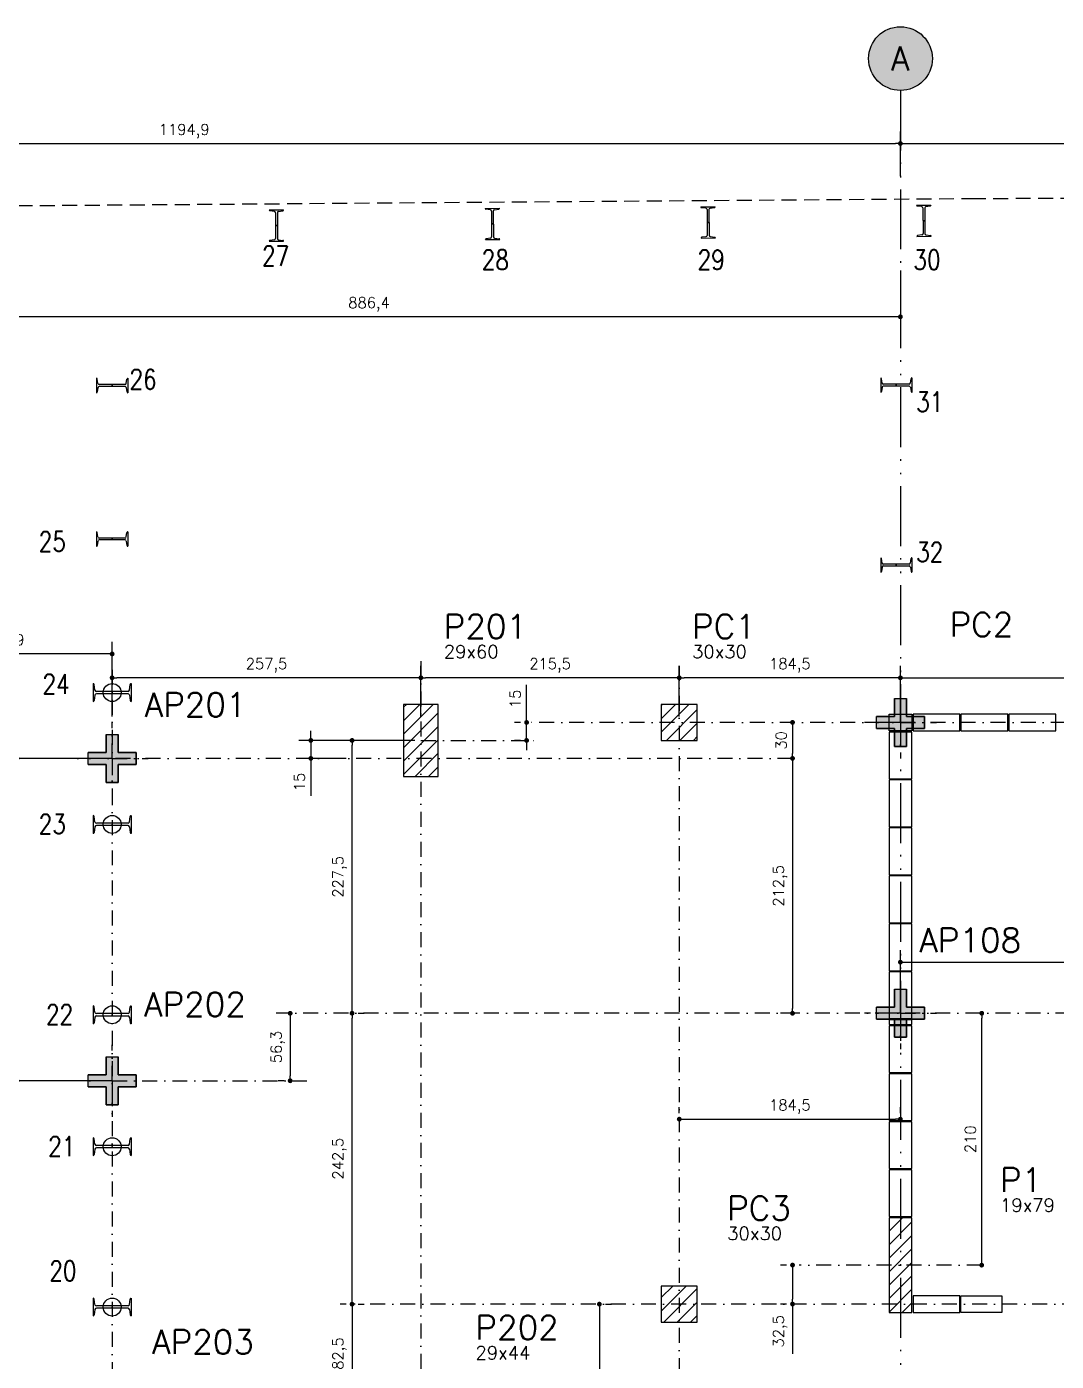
# Model space of a CAD drawing. Extents: x -17307 to 4579, y -20183 to -1225.
# Drawn here: x 135 to 994, y -19003 to -17891 of the extents above; entities that cross this region are included whole.
import ezdxf
from ezdxf.enums import TextEntityAlignment as Align

# ---------------------------------------------------------------- set-up
doc = ezdxf.new("R2010")
doc.units = 0
doc.header["$LTSCALE"] = 25
for name, pattern in [('DASHDOT', [1, 0.5, -0.25, 0, -0.25]), ('DASHED2', [0.375, 0.25, -0.125]), ('ESTILO_TQS_0004', [3.3, 2, -0.4, 0.05, -0.4, 0.05, -0.4])]:
    doc.linetypes.add(name, pattern=pattern)
for name, color, linetype in [('72', 7, 'Continuous'), ('ap', 2, 'Continuous'), ('COTA', 1, 'Continuous'), ('EIXO_AUXILIAR', 7, 'DASHDOT'), ('EIXOS', 1, 'ESTILO_TQS_0004'), ('H3', 253, 'Continuous'), ('H4', 254, 'Continuous'), ('IND-EIXOS', 2, 'Continuous'), ('P-D', 2, 'Continuous'), ('P-N', 5, 'Continuous'), ('PENA_6', 6, 'Continuous'), ('PIL-N', 4, 'Continuous'), ('PROJ', 252, 'Continuous'), ('SOLO-FUNDAÇOES', 7, 'Continuous'), ('SOLOD-TEXTO-007', 7, 'Continuous'), ('TERRENO', 1, 'DASHED2'), ('TEXT-EIXOS', 3, 'Continuous'), ('VIGA', 3, 'Continuous')]:
    doc.layers.add(name, color=color, linetype=linetype)
doc.styles.add('COTA', font='romans.shx')
doc.styles.add('ROMANS', font='ROMANS')
doc.styles.get("Standard").update_dxf_attribs({"font": 'romans.shx'})
doc.dimstyles.new('forma', dxfattribs={"dimscale": 5, "dimtxt": 1.8, "dimasz": 0.8, "dimexe": 2, "dimexo": 1, "dimgap": 1, "dimtad": 1, "dimdec": 1, "dimzin": 9, "dimtxsty": 'COTA', "dimblk1": 'DOT', "dimblk2": 'DOT', "dimsah": 1, "dimcen": 0, "dimdle": 1, "dimclrd": 256, "dimclre": 256, "dimclrt": 2, "dimadec": 0, "dimazin": 0, "dimtfac": 1, "dimtdec": 0, "dimtmove": 0, "dimatfit": 3, "dimfxl": 1, "dimtolj": 1, "dimtzin": 0, "dimarcsym": 0})
pattern_1 = [(45, (-403.9965, 2465.413), (-5.61266, 5.61266), [])]

# ---------------------------------------------------------------- blocks, each defined once
blk = doc.blocks.new('A$C0e0013c1')
at = {"layer": 'H3'}
blk.add_hatch(color=256, dxfattribs=at).paths.add_polyline_path([(0.2, 0.8), (-0.2, 0.8), (-0.2, 0.2), (-0.8, 0.2), (-0.8, -0.2), (-0.2, -0.2), (-0.2, -0.8), (0.2, -0.8), (0.2, -0.2), (0.8, -0.2), (0.8, 0.2), (0.2, 0.2)])
blk.add_point((0, 0))
at = {"layer": 'ap'}
for p, q in [((-0.2, 0.8), (-0.2, 0.2)), ((-0.2, 0.2), (-0.2, 0.8)), ((-0.2, 0.8), (0.2, 0.8)), ((0.2, 0.2), (0.2, 0.8)), ((0.2, 0.8), (0.2, 0.2)), ((-0.2, 0.2), (-0.8, 0.2)), ((-0.8, 0.2), (-0.2, 0.2)), ((-0.8, -0.2), (-0.8, 0.2)), ((0.8, 0.2), (0.2, 0.2)), ((0.2, 0.2), (0.8, 0.2)), ((0.8, -0.2), (0.8, 0.2)), ((0.8, 0.2), (0.8, -0.2)), ((-0.8, -0.2), (-0.2, -0.2)), ((-0.2, -0.2), (-0.8, -0.2)), ((-0.2, -0.2), (-0.2, -0.8)), ((-0.2, -0.8), (-0.2, -0.2)), ((0.2, -0.8), (0.2, -0.2)), ((0.2, -0.2), (0.8, -0.2)), ((0.8, -0.2), (0.2, -0.2)), ((0.2, -0.2), (0.2, -0.8)), ((-0.2, -0.8), (0.2, -0.8)), ((0.2, -0.8), (-0.2, -0.8))]:
    blk.add_line(p, q, dxfattribs=at)
blk = doc.blocks.new('_ANGPRI')
blk.add_blockref('A$C0e0013c1', (0, 0))
blk = doc.blocks.new('_Dot')
at = {"color": 0, "linetype": 'ByBlock', "lineweight": -2}
blk.add_line((-0.5, 0), (-1, 0), dxfattribs=at)
at = {"color": 0, "linetype": 'ByBlock', "const_width": 0.5}
blk.add_lwpolyline([(-0.25, 0, 1), (0.25, 0, 1)], format="xyb", close=True, dxfattribs=at)
blk = doc.blocks.new('*D94')
at = {"layer": 'COTA', "lineweight": -2, "transparency": 16777216}
for p, q in [((864, -18465.8), (864, -18423.6)), ((1221.5, -18465.8), (1221.5, -18423.6)), ((868, -18433.6), (1217.5, -18433.6))]:
    blk.add_line(p, q, dxfattribs=at)
at = {"layer": 'Defpoints', "color": 0, "transparency": 16777216}
for p in [(1221.5, -18433.6), (864, -18470.8), (1221.5, -18470.8)]:
    blk.add_point(p, dxfattribs=at)
at = {"layer": 'COTA', "lineweight": -2, "transparency": 16777216, "xscale": 4, "yscale": 4, "zscale": 4, "rotation": 180}
blk.add_blockref('_Dot', (864, -18433.6), dxfattribs=at)
at = {"layer": 'COTA', "lineweight": -2, "transparency": 16777216, "xscale": 4, "yscale": 4, "zscale": 4}
blk.add_blockref('_Dot', (1221.5, -18433.6), dxfattribs=at)
at = {"layer": 'COTA', "color": 2, "transparency": 16777216, "insert": (1042.8, -18423.2), "char_height": 9, "attachment_point": 5, "style": 'COTA'}
blk.add_mtext('\\A1;357,5 ', dxfattribs=at)
blk = doc.blocks.new('*D95')
at = {"layer": 'COTA', "lineweight": -2, "transparency": 16777216}
for p, q in [((679.5, -18465.8), (679.5, -18423.6)), ((864, -18465.8), (864, -18423.6)), ((860, -18433.6), (683.5, -18433.6))]:
    blk.add_line(p, q, dxfattribs=at)
at = {"layer": 'Defpoints', "color": 0, "transparency": 16777216}
for p in [(679.5, -18433.6), (679.5, -18470.8), (864, -18470.8)]:
    blk.add_point(p, dxfattribs=at)
at = {"layer": 'COTA', "lineweight": -2, "transparency": 16777216, "xscale": 4, "yscale": 4, "zscale": 4, "rotation": 180}
blk.add_blockref('_Dot', (679.5, -18433.6), dxfattribs=at)
at = {"layer": 'COTA', "lineweight": -2, "transparency": 16777216, "xscale": 4, "yscale": 4, "zscale": 4}
blk.add_blockref('_Dot', (864, -18433.6), dxfattribs=at)
at = {"layer": 'COTA', "color": 2, "transparency": 16777216, "insert": (771.8, -18423.2), "char_height": 9, "attachment_point": 5, "style": 'COTA'}
blk.add_mtext('\\A1;184,5 ', dxfattribs=at)
blk = doc.blocks.new('*D96')
at = {"layer": 'COTA', "lineweight": -2, "transparency": 16777216}
for p, q in [((464, -18465.8), (464, -18423.6)), ((679.5, -18465.8), (679.5, -18423.6)), ((675.5, -18433.6), (468, -18433.6))]:
    blk.add_line(p, q, dxfattribs=at)
at = {"layer": 'Defpoints', "color": 0, "transparency": 16777216}
for p in [(464, -18433.6), (464, -18470.8), (679.5, -18470.8)]:
    blk.add_point(p, dxfattribs=at)
at = {"layer": 'COTA', "lineweight": -2, "transparency": 16777216, "xscale": 4, "yscale": 4, "zscale": 4, "rotation": 180}
blk.add_blockref('_Dot', (464, -18433.6), dxfattribs=at)
at = {"layer": 'COTA', "lineweight": -2, "transparency": 16777216, "xscale": 4, "yscale": 4, "zscale": 4}
blk.add_blockref('_Dot', (679.5, -18433.6), dxfattribs=at)
at = {"layer": 'COTA', "color": 2, "transparency": 16777216, "insert": (571.8, -18423.2), "char_height": 9, "attachment_point": 5, "style": 'COTA'}
blk.add_mtext('\\A1;215,5 ', dxfattribs=at)
blk = doc.blocks.new('*D97')
at = {"layer": 'COTA', "lineweight": -2, "transparency": 16777216}
for p, q in [((206.5, -18465.8), (206.5, -18423.6)), ((464, -18465.8), (464, -18423.6)), ((460, -18433.6), (210.5, -18433.6))]:
    blk.add_line(p, q, dxfattribs=at)
at = {"layer": 'Defpoints', "color": 0, "transparency": 16777216}
for p in [(206.5, -18433.6), (206.5, -18470.8), (464, -18470.8)]:
    blk.add_point(p, dxfattribs=at)
at = {"layer": 'COTA', "lineweight": -2, "transparency": 16777216, "xscale": 4, "yscale": 4, "zscale": 4, "rotation": 180}
blk.add_blockref('_Dot', (206.5, -18433.6), dxfattribs=at)
at = {"layer": 'COTA', "lineweight": -2, "transparency": 16777216, "xscale": 4, "yscale": 4, "zscale": 4}
blk.add_blockref('_Dot', (464, -18433.6), dxfattribs=at)
at = {"layer": 'COTA', "color": 2, "transparency": 16777216, "insert": (335.3, -18423.2), "char_height": 9, "attachment_point": 5, "style": 'COTA'}
blk.add_mtext('\\A1;257,5 ', dxfattribs=at)
blk = doc.blocks.new('*D12')
at = {"layer": 'COTA', "lineweight": -2, "transparency": 16777216}
for p, q in [((201.5, -18500.8), (117.2, -18500.8)), ((127.2, -18504.8), (127.2, -18765.6)), ((201.5, -18769.6), (117.2, -18769.6))]:
    blk.add_line(p, q, dxfattribs=at)
at = {"layer": 'Defpoints', "color": 0, "transparency": 16777216}
for p in [(206.5, -18500.8), (127.2, -18769.6), (206.5, -18769.6)]:
    blk.add_point(p, dxfattribs=at)
at = {"layer": 'COTA', "lineweight": -2, "transparency": 16777216, "xscale": 4, "yscale": 4, "zscale": 4}
for p, rotation in [((127.2, -18500.8), 90), ((127.2, -18769.6), 270)]:
    blk.add_blockref('_Dot', p, dxfattribs=dict(at, rotation=rotation))
at = {"layer": 'COTA', "color": 2, "transparency": 16777216, "insert": (116.9, -18635.2), "char_height": 9, "attachment_point": 5, "rotation": 90, "style": 'COTA'}
blk.add_mtext('\\A1;268,75 ', dxfattribs=at)
blk = doc.blocks.new('*D13')
at = {"layer": 'COTA', "lineweight": -2, "transparency": 16777216}
for p, q in [((201.5, -18769.6), (117.2, -18769.6)), ((127.2, -18773.6), (127.2, -19034.3)), ((201.5, -19038.3), (117.2, -19038.3))]:
    blk.add_line(p, q, dxfattribs=at)
at = {"layer": 'Defpoints', "color": 0, "transparency": 16777216}
for p in [(206.5, -18769.6), (127.2, -19038.3), (206.5, -19038.3)]:
    blk.add_point(p, dxfattribs=at)
at = {"layer": 'COTA', "lineweight": -2, "transparency": 16777216, "xscale": 4, "yscale": 4, "zscale": 4}
for p, rotation in [((127.2, -18769.6), 90), ((127.2, -19038.3), 270)]:
    blk.add_blockref('_Dot', p, dxfattribs=dict(at, rotation=rotation))
at = {"layer": 'COTA', "color": 2, "transparency": 16777216, "insert": (116.9, -18904), "char_height": 9, "attachment_point": 5, "rotation": 90, "style": 'COTA'}
blk.add_mtext('\\A1;268,75 ', dxfattribs=at)
blk = doc.blocks.new('*D17')
at = {"layer": 'COTA', "lineweight": -2, "transparency": 16777216}
for p, q in [((401.6, -18955.8), (396.6, -18955.8)), ((406.6, -18959.8), (406.6, -19034.3)), ((401.6, -19038.3), (396.6, -19038.3))]:
    blk.add_line(p, q, dxfattribs=at)
at = {"layer": 'Defpoints', "color": 0, "transparency": 16777216}
for p in [(406.6, -18955.8), (406.6, -19038.3), (406.6, -19038.3)]:
    blk.add_point(p, dxfattribs=at)
at = {"layer": 'COTA', "lineweight": -2, "transparency": 16777216, "xscale": 4, "yscale": 4, "zscale": 4}
for p, rotation in [((406.6, -18955.8), 90), ((406.6, -19038.3), 270)]:
    blk.add_blockref('_Dot', p, dxfattribs=dict(at, rotation=rotation))
at = {"layer": 'COTA', "color": 2, "transparency": 16777216, "insert": (396.2, -18997.1), "char_height": 9, "attachment_point": 5, "rotation": 90, "style": 'COTA'}
blk.add_mtext('\\A1;82,5 ', dxfattribs=at)
blk = doc.blocks.new('*D18')
at = {"layer": 'COTA', "lineweight": -2, "transparency": 16777216}
for p, q in [((411.6, -18713.3), (416.6, -18713.3)), ((406.6, -18951.8), (406.6, -18717.3)), ((411.6, -18955.8), (416.6, -18955.8))]:
    blk.add_line(p, q, dxfattribs=at)
at = {"layer": 'Defpoints', "color": 0, "transparency": 16777216}
for p in [(406.6, -18713.3), (406.6, -18713.3), (406.6, -18955.8)]:
    blk.add_point(p, dxfattribs=at)
at = {"layer": 'COTA', "lineweight": -2, "transparency": 16777216, "xscale": 4, "yscale": 4, "zscale": 4}
for p, rotation in [((406.6, -18713.3), 90), ((406.6, -18955.8), 270)]:
    blk.add_blockref('_Dot', p, dxfattribs=dict(at, rotation=rotation))
at = {"layer": 'COTA', "color": 2, "transparency": 16777216, "insert": (396.2, -18834.6), "char_height": 9, "attachment_point": 5, "rotation": 90, "style": 'COTA'}
blk.add_mtext('\\A1;242,5 ', dxfattribs=at)
blk = doc.blocks.new('*D20')
at = {"layer": 'COTA', "lineweight": -2, "transparency": 16777216}
for p, q in [((459, -18485.8), (396.6, -18485.8)), ((406.6, -18709.3), (406.6, -18489.8)), ((401.6, -18713.3), (396.6, -18713.3))]:
    blk.add_line(p, q, dxfattribs=at)
at = {"layer": 'Defpoints', "color": 0, "transparency": 16777216}
for p in [(406.6, -18485.8), (464, -18485.8), (406.6, -18713.3)]:
    blk.add_point(p, dxfattribs=at)
at = {"layer": 'COTA', "lineweight": -2, "transparency": 16777216, "xscale": 4, "yscale": 4, "zscale": 4}
for p, rotation in [((406.6, -18485.8), 90), ((406.6, -18713.3), 270)]:
    blk.add_blockref('_Dot', p, dxfattribs=dict(at, rotation=rotation))
at = {"layer": 'COTA', "color": 2, "transparency": 16777216, "insert": (396.2, -18599.6), "char_height": 9, "attachment_point": 5, "rotation": 90, "style": 'COTA'}
blk.add_mtext('\\A1;227,5 ', dxfattribs=at)
blk = doc.blocks.new('*D21')
at = {"layer": 'COTA', "lineweight": -2, "transparency": 16777216}
for p, q in [((769, -18470.8), (764, -18470.8)), ((774, -18474.8), (774, -18496.8)), ((769, -18500.8), (764, -18500.8))]:
    blk.add_line(p, q, dxfattribs=at)
at = {"layer": 'Defpoints', "color": 0, "transparency": 16777216}
for p in [(774, -18470.8), (774, -18500.8), (774, -18500.8)]:
    blk.add_point(p, dxfattribs=at)
at = {"layer": 'COTA', "lineweight": -2, "transparency": 16777216, "xscale": 4, "yscale": 4, "zscale": 4}
for p, rotation in [((774, -18470.8), 90), ((774, -18500.8), 270)]:
    blk.add_blockref('_Dot', p, dxfattribs=dict(at, rotation=rotation))
at = {"layer": 'COTA', "color": 2, "transparency": 16777216, "insert": (764.5, -18485.8), "char_height": 9, "attachment_point": 5, "rotation": 90, "style": 'COTA'}
blk.add_mtext('\\A1;30 ', dxfattribs=at)
blk = doc.blocks.new('*D22')
at = {"layer": 'COTA', "lineweight": -2, "transparency": 16777216}
for p, q in [((769, -18500.8), (764, -18500.8)), ((774, -18504.8), (774, -18709.3)), ((769, -18713.3), (764, -18713.3))]:
    blk.add_line(p, q, dxfattribs=at)
at = {"layer": 'Defpoints', "color": 0, "transparency": 16777216}
for p in [(774, -18500.8), (774, -18713.3), (774, -18713.3)]:
    blk.add_point(p, dxfattribs=at)
at = {"layer": 'COTA', "lineweight": -2, "transparency": 16777216, "xscale": 4, "yscale": 4, "zscale": 4}
for p, rotation in [((774, -18500.8), 90), ((774, -18713.3), 270)]:
    blk.add_blockref('_Dot', p, dxfattribs=dict(at, rotation=rotation))
at = {"layer": 'COTA', "color": 2, "transparency": 16777216, "insert": (763.6, -18607.1), "char_height": 9, "attachment_point": 5, "rotation": 90, "style": 'COTA'}
blk.add_mtext('\\A1;212,5 ', dxfattribs=at)
blk = doc.blocks.new('*D23')
at = {"layer": 'COTA', "lineweight": -2, "transparency": 16777216}
for p, q in [((552.2, -18466.8), (552.2, -18439.5)), ((547.2, -18470.8), (542.2, -18470.8)), ((552.2, -18485.8), (552.2, -18470.8)), ((547.2, -18485.8), (542.2, -18485.8)), ((552.2, -18489.8), (552.2, -18493.8))]:
    blk.add_line(p, q, dxfattribs=at)
at = {"layer": 'Defpoints', "color": 0, "transparency": 16777216}
for p in [(552.2, -18470.8), (552.2, -18470.8), (552.2, -18485.8)]:
    blk.add_point(p, dxfattribs=at)
at = {"layer": 'COTA', "lineweight": -2, "transparency": 16777216, "xscale": 4, "yscale": 4, "zscale": 4}
for p, rotation in [((552.2, -18470.8), 270), ((552.2, -18485.8), 90)]:
    blk.add_blockref('_Dot', p, dxfattribs=dict(at, rotation=rotation))
at = {"layer": 'COTA', "color": 2, "transparency": 16777216, "insert": (542.7, -18451.2), "char_height": 9, "attachment_point": 5, "rotation": 90, "style": 'COTA'}
blk.add_mtext('\\A1;15 ', dxfattribs=at)
blk = doc.blocks.new('*D24')
at = {"layer": 'COTA', "lineweight": -2, "transparency": 16777216}
for p, q in [((679.5, -18796.6), (679.5, -18791.6)), ((864, -18796.6), (864, -18791.6)), ((683.5, -18801.6), (860, -18801.6))]:
    blk.add_line(p, q, dxfattribs=at)
at = {"layer": 'Defpoints', "color": 0, "transparency": 16777216}
for p in [(679.5, -18801.6), (864, -18801.6), (864, -18801.6)]:
    blk.add_point(p, dxfattribs=at)
at = {"layer": 'COTA', "lineweight": -2, "transparency": 16777216, "xscale": 4, "yscale": 4, "zscale": 4, "rotation": 180}
blk.add_blockref('_Dot', (679.5, -18801.6), dxfattribs=at)
at = {"layer": 'COTA', "lineweight": -2, "transparency": 16777216, "xscale": 4, "yscale": 4, "zscale": 4}
blk.add_blockref('_Dot', (864, -18801.6), dxfattribs=at)
at = {"layer": 'COTA', "color": 2, "transparency": 16777216, "insert": (771.8, -18791.2), "char_height": 9, "attachment_point": 5, "style": 'COTA'}
blk.add_mtext('\\A1;184,5 ', dxfattribs=at)
blk = doc.blocks.new('*D25')
at = {"layer": 'COTA', "lineweight": -2, "transparency": 16777216}
for p, q in [((769, -18923.3), (764, -18923.3)), ((774, -18927.3), (774, -18951.8)), ((769, -18955.8), (764, -18955.8)), ((774, -18955.8), (774, -18997.3))]:
    blk.add_line(p, q, dxfattribs=at)
at = {"layer": 'Defpoints', "color": 0, "transparency": 16777216}
for p in [(774, -18923.3), (774, -18955.8), (774, -18955.8)]:
    blk.add_point(p, dxfattribs=at)
at = {"layer": 'COTA', "lineweight": -2, "transparency": 16777216, "xscale": 4, "yscale": 4, "zscale": 4}
for p, rotation in [((774, -18923.3), 90), ((774, -18955.8), 270)]:
    blk.add_blockref('_Dot', p, dxfattribs=dict(at, rotation=rotation))
at = {"layer": 'COTA', "color": 2, "transparency": 16777216, "insert": (763.6, -18978.5), "char_height": 9, "attachment_point": 5, "rotation": 90, "style": 'COTA'}
blk.add_mtext('\\A1;32,5 ', dxfattribs=at)
blk = doc.blocks.new('*D26')
at = {"layer": 'COTA', "lineweight": -2, "transparency": 16777216}
for p, q in [((926.8, -18713.3), (921.8, -18713.3)), ((931.8, -18919.3), (931.8, -18717.3)), ((926.8, -18923.3), (921.8, -18923.3))]:
    blk.add_line(p, q, dxfattribs=at)
at = {"layer": 'Defpoints', "color": 0, "transparency": 16777216}
for p in [(931.8, -18713.3), (931.8, -18713.3), (931.8, -18923.3)]:
    blk.add_point(p, dxfattribs=at)
at = {"layer": 'COTA', "lineweight": -2, "transparency": 16777216, "xscale": 4, "yscale": 4, "zscale": 4}
for p, rotation in [((931.8, -18713.3), 90), ((931.8, -18923.3), 270)]:
    blk.add_blockref('_Dot', p, dxfattribs=dict(at, rotation=rotation))
at = {"layer": 'COTA', "color": 2, "transparency": 16777216, "insert": (922.3, -18818.3), "char_height": 9, "attachment_point": 5, "rotation": 90, "style": 'COTA'}
blk.add_mtext('\\A1;210 ', dxfattribs=at)
blk = doc.blocks.new('*D83')
at = {"layer": 'COTA', "lineweight": -2, "transparency": 16777216}
for p, q in [((864, -18708.3), (864, -18660.7)), ((1474, -18708.3), (1474, -18660.7)), ((868, -18670.7), (1470, -18670.7))]:
    blk.add_line(p, q, dxfattribs=at)
at = {"layer": 'Defpoints', "color": 0, "transparency": 16777216}
for p in [(1474, -18670.7), (864, -18713.3), (1474, -18713.3)]:
    blk.add_point(p, dxfattribs=at)
at = {"layer": 'COTA', "lineweight": -2, "transparency": 16777216, "xscale": 4, "yscale": 4, "zscale": 4, "rotation": 180}
blk.add_blockref('_Dot', (864, -18670.7), dxfattribs=at)
at = {"layer": 'COTA', "lineweight": -2, "transparency": 16777216, "xscale": 4, "yscale": 4, "zscale": 4}
blk.add_blockref('_Dot', (1474, -18670.7), dxfattribs=at)
at = {"layer": 'COTA', "color": 2, "transparency": 16777216, "insert": (1169, -18661.2), "char_height": 9, "attachment_point": 5, "style": 'COTA'}
blk.add_mtext('\\A1;610 ', dxfattribs=at)
blk = doc.blocks.new('*D84')
at = {"layer": 'COTA', "lineweight": -2, "transparency": 16777216}
for p, q in [((372.2, -18481.8), (372.2, -18477.8)), ((401.6, -18485.8), (362.2, -18485.8)), ((372.2, -18485.8), (372.2, -18500.8)), ((401.6, -18500.8), (362.2, -18500.8)), ((372.2, -18504.8), (372.2, -18532.1))]:
    blk.add_line(p, q, dxfattribs=at)
at = {"layer": 'Defpoints', "color": 0, "transparency": 16777216}
for p in [(406.6, -18485.8), (372.2, -18500.8), (406.6, -18500.8)]:
    blk.add_point(p, dxfattribs=at)
at = {"layer": 'COTA', "lineweight": -2, "transparency": 16777216, "xscale": 4, "yscale": 4, "zscale": 4}
for p, rotation in [((372.2, -18485.8), 270), ((372.2, -18500.8), 90)]:
    blk.add_blockref('_Dot', p, dxfattribs=dict(at, rotation=rotation))
at = {"layer": 'COTA', "color": 2, "transparency": 16777216, "insert": (362.7, -18520.5), "char_height": 9, "attachment_point": 5, "rotation": 90, "style": 'COTA'}
blk.add_mtext('\\A1;15 ', dxfattribs=at)
blk = doc.blocks.new('*D85')
at = {"layer": 'COTA', "lineweight": -2, "transparency": 16777216}
for p, q in [((350, -18713.3), (345, -18713.3)), ((355, -18717.3), (355, -18765.6)), ((350, -18769.6), (345, -18769.6))]:
    blk.add_line(p, q, dxfattribs=at)
at = {"layer": 'Defpoints', "color": 0, "transparency": 16777216}
for p in [(355, -18713.3), (355, -18769.6), (355, -18769.6)]:
    blk.add_point(p, dxfattribs=at)
at = {"layer": 'COTA', "lineweight": -2, "transparency": 16777216, "xscale": 4, "yscale": 4, "zscale": 4}
for p, rotation in [((355, -18713.3), 90), ((355, -18769.6), 270)]:
    blk.add_blockref('_Dot', p, dxfattribs=dict(at, rotation=rotation))
at = {"layer": 'COTA', "color": 2, "transparency": 16777216, "insert": (344.7, -18741.5), "char_height": 9, "attachment_point": 5, "rotation": 90, "style": 'COTA'}
blk.add_mtext('\\A1;56,3 ', dxfattribs=at)
blk = doc.blocks.new('*D91')
at = {"layer": 'COTA', "lineweight": -2, "transparency": 16777216}
for p, q in [((612.9, -18959.8), (612.9, -19116.8)), ((617.9, -18955.8), (622.9, -18955.8)), ((617.9, -19120.8), (622.9, -19120.8))]:
    blk.add_line(p, q, dxfattribs=at)
at = {"layer": 'Defpoints', "color": 0, "transparency": 16777216}
for p in [(612.9, -18955.8), (612.9, -19120.8), (612.9, -19120.8)]:
    blk.add_point(p, dxfattribs=at)
at = {"layer": 'COTA', "lineweight": -2, "transparency": 16777216, "xscale": 4, "yscale": 4, "zscale": 4}
for p, rotation in [((612.9, -18955.8), 90), ((612.9, -19120.8), 270)]:
    blk.add_blockref('_Dot', p, dxfattribs=dict(at, rotation=rotation))
at = {"layer": 'COTA', "color": 2, "transparency": 16777216, "insert": (603.4, -19025.7), "char_height": 9, "attachment_point": 5, "rotation": 90, "style": 'COTA'}
blk.add_mtext('\\A1;165 ', dxfattribs=at)
blk = doc.blocks.new('A$C8190ba7d')
at = {"layer": 'PROJ'}
for points in [[(847.1, -684.4), (866.1, -684.4), (866.1, -698.4), (847.1, -698.4), (847.1, -684.4)], [(867.1, -698.4), (906.1, -698.4), (906.1, -684.4), (867.1, -684.4), (867.1, -698.4)], [(907.1, -698.4), (946.1, -698.4), (946.1, -684.4), (907.1, -684.4), (907.1, -698.4)], [(947.1, -698.4), (986.1, -698.4), (986.1, -684.4), (947.1, -684.4), (947.1, -698.4)], [(847.1, -699.4), (847.1, -738.4), (866.1, -738.4), (866.1, -699.4), (847.1, -699.4)], [(847.1, -739.4), (847.1, -778.4), (866.1, -778.4), (866.1, -739.4), (847.1, -739.4)], [(847.1, -779.4), (847.1, -818.4), (866.1, -818.4), (866.1, -779.4), (847.1, -779.4)], [(847.1, -819.4), (847.1, -858.4), (866.1, -858.4), (866.1, -819.4), (847.1, -819.4)], [(847.1, -859.4), (847.1, -898.4), (866.1, -898.4), (866.1, -859.4), (847.1, -859.4)], [(847.1, -899.4), (847.1, -938.4), (866.1, -938.4), (866.1, -899.4), (847.1, -899.4)], [(866.1, -943.4), (866.1, -939.4), (847.1, -939.4), (847.1, -943.4), (866.1, -943.4)], [(847.1, -944.4), (847.1, -983.4), (866.1, -983.4), (866.1, -944.4), (847.1, -944.4)], [(847.1, -984.4), (847.1, -1023.4), (866.1, -1023.4), (866.1, -984.4), (847.1, -984.4)], [(847.1, -1024.4), (847.1, -1063.4), (866.1, -1063.4), (866.1, -1024.4), (847.1, -1024.4)], [(847.1, -1064.4), (847.1, -1103.4), (866.1, -1103.4), (866.1, -1064.4), (847.1, -1064.4)], [(906.1, -1169.4), (867.1, -1169.4), (867.1, -1183.4), (906.1, -1183.4), (906.1, -1169.4)], [(907.1, -1169.4), (941.1, -1169.4), (941.1, -1183.4), (907.1, -1183.4), (907.1, -1169.4)]]:
    blk.add_lwpolyline(points, dxfattribs=at)
blk = doc.blocks.new('*D104')
at = {"layer": 'COTA', "lineweight": -2, "transparency": 16777216}
for p, q in [((-330.9, -18038.6), (-330.9, -17978.1)), ((864, -18015.3), (864, -17978.1)), ((-326.9, -17988.1), (860, -17988.1))]:
    blk.add_line(p, q, dxfattribs=at)
at = {"layer": 'Defpoints', "color": 0, "transparency": 16777216}
for p in [(864, -17988.1), (864, -18020.3), (-330.9, -18043.6)]:
    blk.add_point(p, dxfattribs=at)
at = {"layer": 'COTA', "lineweight": -2, "transparency": 16777216, "xscale": 4, "yscale": 4, "zscale": 4, "rotation": 180}
blk.add_blockref('_Dot', (-330.9, -17988.1), dxfattribs=at)
at = {"layer": 'COTA', "lineweight": -2, "transparency": 16777216, "xscale": 4, "yscale": 4, "zscale": 4}
blk.add_blockref('_Dot', (864, -17988.1), dxfattribs=at)
at = {"layer": 'COTA', "color": 2, "transparency": 16777216, "insert": (266.6, -17977.8), "char_height": 9, "attachment_point": 5, "style": 'COTA'}
blk.add_mtext('\\A1;1194,9 ', dxfattribs=at)
blk = doc.blocks.new('*D105')
at = {"layer": 'COTA', "lineweight": -2, "transparency": 16777216}
for p, q in [((864, -18015.3), (864, -17978.1)), ((2466.5, -17983.1), (2466.5, -17978.1)), ((868, -17988.1), (2462.5, -17988.1))]:
    blk.add_line(p, q, dxfattribs=at)
at = {"layer": 'Defpoints', "color": 0, "transparency": 16777216}
for p in [(2466.5, -17988.1), (2466.5, -17988.1), (864, -18020.3)]:
    blk.add_point(p, dxfattribs=at)
at = {"layer": 'COTA', "lineweight": -2, "transparency": 16777216, "xscale": 4, "yscale": 4, "zscale": 4, "rotation": 180}
blk.add_blockref('_Dot', (864, -17988.1), dxfattribs=at)
at = {"layer": 'COTA', "lineweight": -2, "transparency": 16777216, "xscale": 4, "yscale": 4, "zscale": 4}
blk.add_blockref('_Dot', (2466.5, -17988.1), dxfattribs=at)
at = {"layer": 'COTA', "color": 2, "transparency": 16777216, "insert": (1665.3, -17977.8), "char_height": 9, "attachment_point": 5, "style": 'COTA'}
blk.add_mtext('\\A1;1602,5 ', dxfattribs=at)
blk = doc.blocks.new('*D141')
at = {"layer": 'COTA', "lineweight": -2, "transparency": 16777216}
for p, q in [((25.6, -18465.7), (25.6, -18403.7)), ((206.5, -18465.8), (206.5, -18403.7)), ((202.5, -18413.7), (29.6, -18413.7))]:
    blk.add_line(p, q, dxfattribs=at)
at = {"layer": 'Defpoints', "color": 0, "transparency": 16777216}
for p in [(25.6, -18413.7), (25.6, -18470.7), (206.5, -18470.8)]:
    blk.add_point(p, dxfattribs=at)
at = {"layer": 'COTA', "lineweight": -2, "transparency": 16777216, "xscale": 4, "yscale": 4, "zscale": 4, "rotation": 180}
blk.add_blockref('_Dot', (25.6, -18413.7), dxfattribs=at)
at = {"layer": 'COTA', "lineweight": -2, "transparency": 16777216, "xscale": 4, "yscale": 4, "zscale": 4}
blk.add_blockref('_Dot', (206.5, -18413.7), dxfattribs=at)
at = {"layer": 'COTA', "color": 2, "transparency": 16777216, "insert": (116.1, -18403.3), "char_height": 9, "attachment_point": 5, "style": 'COTA'}
blk.add_mtext('\\A1;180,9 ', dxfattribs=at)
blk = doc.blocks.new('*D143')
at = {"layer": 'COTA', "lineweight": -2, "transparency": 16777216}
for p, q in [((-22.4, -18101.2), (-22.4, -18142.6)), ((864, -18094), (864, -18142.6)), ((860, -18132.6), (-18.4, -18132.6))]:
    blk.add_line(p, q, dxfattribs=at)
at = {"layer": 'Defpoints', "color": 0, "transparency": 16777216}
for p in [(864, -18089), (-22.4, -18096.2), (-22.4, -18132.6)]:
    blk.add_point(p, dxfattribs=at)
at = {"layer": 'COTA', "lineweight": -2, "transparency": 16777216, "xscale": 4, "yscale": 4, "zscale": 4, "rotation": 180}
blk.add_blockref('_Dot', (-22.4, -18132.6), dxfattribs=at)
at = {"layer": 'COTA', "lineweight": -2, "transparency": 16777216, "xscale": 4, "yscale": 4, "zscale": 4}
blk.add_blockref('_Dot', (864, -18132.6), dxfattribs=at)
at = {"layer": 'COTA', "color": 2, "transparency": 16777216, "insert": (420.8, -18122.2), "char_height": 9, "attachment_point": 5, "style": 'COTA'}
blk.add_mtext('\\A1;886,4 ', dxfattribs=at)
blk = doc.blocks.new('perfilW310x52')
at = {"layer": 'PROJ', "linetype": 'Continuous'}
for p, q in [((-0.084, 0.158), (0.064, 0.158)), ((-0.031, 0.144), (-0.076, 0.151)), ((-0.02, 0.132), (-0.02, -0.132)), ((0, 0.132), (0, -0.132)), ((0.011, 0.144), (0.056, 0.151)), ((-0.084, -0.158), (0.064, -0.158)), ((-0.031, -0.144), (-0.076, -0.151)), ((0.011, -0.144), (0.056, -0.151))]:
    blk.add_line(p, q, dxfattribs=at)
at = {"layer": 'PROJ'}
blk.add_circle((-0.01, 0), 0.075, dxfattribs=at)
at = {"layer": 'PROJ', "linetype": 'Continuous'}
for centre, radius, start, end in [((-0.076, 0.158), 0.00749, 180, 270), ((-0.032, 0.132), 0.0125, 0, 81.1582), ((0.012, 0.132), 0.0125, 98.8418, 180), ((0.056, 0.158), 0.00749, 270, 0), ((-0.076, -0.158), 0.00749, 90, 180), ((-0.032, -0.132), 0.0125, 278.8418, 0), ((0.012, -0.132), 0.0125, 180, 261.1582), ((0.056, -0.158), 0.00749, 0, 90)]:
    blk.add_arc(centre, radius, start, end, dxfattribs=at)
at = {"layer": 'PROJ'}
blk.add_point((-0.01, 0), dxfattribs=at)
blk = doc.blocks.new('perfilW250x38-5')
at = {"layer": 'PROJ', "linetype": 'Continuous'}
for p, q in [((0.086, 0.066), (0.206, 0.066)), ((0.129, 0.054), (0.092, 0.059)), ((0.138, 0.043), (0.138, -0.172)), ((0.154, 0.043), (0.154, -0.172)), ((0.163, 0.054), (0.2, 0.059)), ((0.086, -0.194), (0.206, -0.194)), ((0.129, -0.183), (0.092, -0.188)), ((0.163, -0.183), (0.2, -0.188))]:
    blk.add_line(p, q, dxfattribs=at)
for centre, radius, start, end in [((0.092, 0.066), 0.00614, 180, 270), ((0.128, 0.043), 0.0102, 0, 81.1582), ((0.164, 0.043), 0.0102, 98.8418, 180), ((0.2, 0.066), 0.00614, 270, 0), ((0.092, -0.194), 0.00614, 90, 180), ((0.128, -0.172), 0.0102, 278.8418, 0), ((0.164, -0.172), 0.0102, 180, 261.1582), ((0.2, -0.194), 0.00614, 0, 90)]:
    blk.add_arc(centre, radius, start, end, dxfattribs=at)
at = {"layer": 'PROJ'}
blk.add_point((0.146, -0.064), dxfattribs=at)
blk = doc.blocks.new('A$C3cf4d269')
at = {"layer": 'SOLO-FUNDAÇOES', "color": 111, "xscale": 100, "yscale": 100, "zscale": 100}
blk.add_blockref('perfilW250x38-5', (1009.1, -484.8), dxfattribs=at)
for name, p, rotation in [('perfilW250x38-5', (1189.2, -483.6), 0.4262441067884888), ('perfilW250x38-5', (1369.1, -482.3), 0.4262441067884888), ('perfilW250x38-5', (1549.1, -480.9), 0.4262441067884888), ('perfilW250x38-5', (893.1, -610), 270), ('perfilW250x38-5', (1547.1, -609.7), 270), ('perfilW250x38-5', (893.1, -738), 270), ('perfilW250x38-5', (1547.1, -759.7), 270), ('perfilW310x52', (886.7, -881.6), 270), ('perfilW310x52', (886.7, -991.6), 270), ('perfilW310x52', (886.7, -1150.3), 270), ('perfilW310x52', (886.7, -1260.3), 270), ('perfilW310x52', (886.7, -1394), 270)]:
    blk.add_blockref(name, p, dxfattribs=dict(at, rotation=rotation))
at = {"layer": 'SOLOD-TEXTO-007', "style": 'ROMANS', "width": 0.8}
for s, p in [('27', (1011.7, -524.7)), ('28', (1195, -528)), ('29', (1375, -528)), ('30', (1555, -528)), ('26', (901.2, -627.7)), ('31', (1557.3, -646.5)), ('25', (825.5, -762.9)), ('32', (1557.3, -771.7)), ('24', (828.6, -881.8)), ('23', (825.5, -998.5)), ('22', (831.5, -1157.3)), ('21', (833.4, -1267.3)), ('20', (834.3, -1371))]:
    blk.add_text(s, height=16.5, dxfattribs=at).set_placement(p)

msp = doc.modelspace()

# ---------------------------------------------------------------- hatches: boundary and pattern name
at = {"layer": 'COTA'}
h = msp.add_hatch(dxfattribs=at)
h.set_pattern_fill('ANSI31', color=256, scale=2.5)
h.set_pattern_definition(pattern_1)
h.paths.add_polyline_path([(449.517, -18515.822), (478.517, -18515.822), (478.517, -18455.822), (449.517, -18455.822)])
h = msp.add_hatch(dxfattribs=at)
h.set_pattern_fill('ANSI31', color=256, scale=2.5)
h.set_pattern_definition(pattern_1)
h.paths.add_polyline_path([(664.517, -18485.826), (694.517, -18485.826), (694.517, -18455.826), (664.517, -18455.826)])
h = msp.add_hatch(dxfattribs=at)
h.set_pattern_fill('ANSI31', color=256, scale=2.5)
h.set_pattern_definition(pattern_1)
h.paths.add_polyline_path([(854.517, -18962.826), (873.517, -18962.826), (873.517, -18883.826), (854.517, -18883.826)])
h = msp.add_hatch(dxfattribs=at)
h.set_pattern_fill('ANSI31', color=256, scale=2.5)
h.set_pattern_definition(pattern_1)
h.paths.add_polyline_path([(664.517, -18970.826), (694.517, -18970.826), (694.517, -18940.826), (664.517, -18940.826)])
at = {"layer": 'H4'}
h = msp.add_hatch(color=256, dxfattribs=at)
edge = h.paths.add_edge_path()
edge.add_arc((864.017, -17917.304), 26.589, 0, 360)

# ---------------------------------------------------------------- linework, layer by layer
at = {"layer": 'EIXO_AUXILIAR', "color": 1}
for p, q in [((206.517, -18426.851), (206.517, -19672.759)), ((464.017, -18419.847), (464.017, -19660.34)), ((679.517, -18423.507), (679.517, -19660.57)), ((3311.124, -18470.826), (552.208, -18470.826)), ((464.017, -18485.822), (559.848, -18485.822)), ((774.006, -18500.826), (164.682, -18500.826)), ((3290.047, -18713.326), (343.246, -18713.326)), ((206.517, -18769.576), (368.967, -18769.576)), ((931.765, -18923.326), (779.477, -18923.326)), ((2894.017, -18955.826), (406.595, -18955.826))]:
    msp.add_line(p, q, dxfattribs=at)
at = {"layer": 'EIXO_AUXILIAR'}
for p, q in [((864.017, -18470.826), (864.017, -18440.826)), ((864.017, -18470.826), (864.017, -18440.826)), ((864.017, -18470.826), (864.017, -18440.826)), ((206.517, -18500.826), (206.517, -18470.826)), ((206.517, -18500.826), (206.517, -18470.826)), ((206.517, -18500.826), (206.517, -18470.826)), ((864.017, -18470.826), (834.017, -18470.826)), ((864.017, -18470.826), (834.017, -18470.826)), ((864.017, -18470.826), (864.017, -18500.826)), ((864.017, -18470.826), (894.017, -18470.826)), ((864.017, -18470.826), (864.017, -18500.826)), ((864.017, -18470.826), (894.017, -18470.826)), ((206.517, -18500.826), (176.517, -18500.826)), ((206.517, -18500.826), (176.517, -18500.826)), ((206.517, -18500.826), (206.517, -18530.826)), ((206.517, -18500.826), (236.517, -18500.826)), ((206.517, -18500.826), (206.517, -18530.826)), ((206.517, -18500.826), (236.517, -18500.826)), ((864.017, -18713.326), (864.017, -18683.326)), ((864.017, -18713.326), (864.017, -18683.326)), ((864.017, -18713.326), (864.017, -18683.326)), ((864.017, -18713.326), (834.017, -18713.326)), ((864.017, -18713.326), (834.017, -18713.326)), ((864.017, -18713.326), (864.017, -18743.326)), ((864.017, -18713.326), (894.017, -18713.326)), ((864.017, -18713.326), (864.017, -18743.326)), ((864.017, -18713.326), (894.017, -18713.326)), ((206.517, -18769.576), (206.517, -18739.576)), ((206.517, -18769.576), (206.517, -18739.576)), ((206.517, -18769.576), (206.517, -18739.576)), ((206.517, -18769.576), (176.517, -18769.576)), ((206.517, -18769.576), (176.517, -18769.576)), ((206.517, -18769.576), (206.517, -18799.576)), ((206.517, -18769.576), (236.517, -18769.576)), ((206.517, -18769.576), (206.517, -18799.576)), ((206.517, -18769.576), (236.517, -18769.576))]:
    msp.add_line(p, q, dxfattribs=at)
at = {"layer": 'EIXOS'}
msp.add_line((864.017, -17943.836), (864.017, -20138.35), dxfattribs=at)
at = {"layer": 'IND-EIXOS'}
msp.add_circle((864.017, -17917.304), 26.589, dxfattribs=at)
at = {"layer": 'P-N', "linetype": 'Continuous'}
for points in [[(449.517, -18515.822), (478.517, -18515.822), (478.517, -18455.822), (449.517, -18455.822), (449.517, -18515.822)], [(664.517, -18485.826), (694.517, -18485.826), (694.517, -18455.826), (664.517, -18455.826), (664.517, -18485.826)], [(854.517, -18962.826), (873.517, -18962.826), (873.517, -18883.826), (854.517, -18883.826), (854.517, -18962.826)], [(664.517, -18970.826), (694.517, -18970.826), (694.517, -18940.826), (664.517, -18940.826), (664.517, -18970.826)]]:
    msp.add_lwpolyline(points, dxfattribs=at)
at = {"layer": 'TERRENO', "linetype": 'DASHED2', "ltscale": 2}
msp.add_lwpolyline([(2359.473, -18028.068), (1610.112, -18031.17), (927.424, -18034.221), (-330.859, -18043.582), (-501.122, -19040.291), (-585.151, -19551.674), (-671.859, -19987.291), (-680.483, -20037.826), (247.004, -20042.367), (553.796, -20043.822), (798.65, -20046.235), (1370.848, -20046.189), (1899.703, -20054.788)], dxfattribs=at)

# ---------------------------------------------------------------- block references
at = {"layer": 'COTA'}
msp.add_blockref('A$C3cf4d269', (-680.164, -17565.283), dxfattribs=at)
at = {"layer": 'PENA_6'}
msp.add_blockref('A$C8190ba7d', (7.404, -17779.397), dxfattribs=at)
at = {"layer": 'VIGA', "xscale": 25, "yscale": 25}
for p in [(864.017, -18470.826), (206.517, -18500.826), (864.017, -18713.326), (206.517, -18769.576)]:
    msp.add_blockref('_ANGPRI', p, dxfattribs=at)

# ---------------------------------------------------------------- texts
at = {"layer": '72', "linetype": 'Continuous'}
for s, p in [('PC2', (905.012, -18399.212)), ('AP201', (233.696, -18466.002)), ('AP108', (879.801, -18662.256)), ('AP202', (233.176, -18715.877)), ('AP203', (239.877, -18997.321))]:
    msp.add_text(s, height=20, dxfattribs=at).set_placement(p)
at = {"layer": 'P-D', "linetype": 'Continuous'}
for s, p in [('29x60', (483.117, -18417.322)), ('30x30', (690.223, -18417.326)), ('19x79', (947.074, -18878.772)), ('30x30', (719.517, -18902.326)), ('29x44', (509.534, -19001.873))]:
    msp.add_text(s, height=11, dxfattribs=at).set_placement(p)
at = {"layer": 'PIL-N', "linetype": 'Continuous'}
for s, p in [('P201', (483.117, -18400.822)), ('PC1', (690.223, -18400.826)), ('P1', (947.074, -18862.272)), ('PC3', (719.517, -18885.826)), ('P202', (509.534, -18985.373))]:
    msp.add_text(s, height=20, dxfattribs=at).set_placement(p)
at = {"layer": 'TEXT-EIXOS'}
msp.add_text('A', height=20, dxfattribs=at).set_placement((863.909, -17917.304), align=Align.MIDDLE_CENTER)

# ---------------------------------------------------------------- dimensions: what is measured, and where the dimension line sits
at = {"layer": 'COTA'}
for base, p1, p2, override, picture, middle in [((864.017, -17988.144), (-330.859, -18043.582), (864.017, -18020.293), {"dimpost": ' '}, '*D104', (266.579, -17977.787)), ((2466.517, -17988.144), (864.017, -18020.293), (2466.517, -17988.144), {"dimpost": ' ', "dimtmove": 1}, '*D105', (1665.267, -17977.787)), ((-22.363, -18132.557), (864.017, -18088.985), (-22.363, -18096.151), {"dimpost": ' '}, '*D143', (420.827, -18122.2)), ((25.645, -18413.66), (206.517, -18470.826), (25.645, -18470.684), {"dimpost": ' ', "dimtmove": 1}, '*D141', (116.081, -18403.303)), ((206.517, -18433.603), (464.017, -18470.826), (206.517, -18470.826), {"dimpost": ' '}, '*D97', (335.267, -18423.246)), ((464.017, -18433.603), (679.517, -18470.826), (464.017, -18470.826), {"dimpost": ' '}, '*D96', (571.767, -18423.246)), ((679.517, -18433.603), (864.017, -18470.826), (679.517, -18470.826), {"dimpost": ' '}, '*D95', (771.767, -18423.246)), ((1474.017, -18670.691), (864.017, -18713.326), (1474.017, -18713.326), {"dimpost": ' '}, '*D83', (1169.017, -18661.191)), ((864.017, -18801.59), (679.517, -18801.59), (864.017, -18801.59), {"dimpost": ' '}, '*D24', (771.767, -18791.233))]:
    dim = msp.add_linear_dim(base=base, p1=p1, p2=p2, dimstyle='forma', override=override, dxfattribs=at)
    dim.commit()
    dim.dimension.update_dxf_attribs({"geometry": picture, "text_midpoint": middle})
dim = msp.add_linear_dim(base=(1221.517, -18433.603), p1=(864.017, -18470.826), p2=(1221.517, -18470.826), dimstyle='forma', override={"dimpost": ' '}, dxfattribs=at)
dim.commit()
dim.dimension.update_dxf_attribs({"geometry": '*D94', "text_midpoint": (1042.767, -18433.603), "dimtype": 128})
for base, p1, p2, override, picture, middle in [((552.208, -18470.826), (552.208, -18485.822), (552.208, -18470.826), {"dimpost": ' '}, '*D23', (542.708, -18451.183)), ((774.006, -18500.826), (774.006, -18470.826), (774.006, -18500.826), {"dimpost": ' '}, '*D21', (764.506, -18485.826)), ((372.229, -18500.826), (406.595, -18485.822), (406.595, -18500.826), {"dimpost": ' '}, '*D84', (362.729, -18520.469)), ((406.595, -18485.822), (406.595, -18713.326), (464.017, -18485.822), {"dimpost": ' '}, '*D20', (396.238, -18599.574)), ((127.23, -18769.576), (206.517, -18500.826), (206.517, -18769.576), {"dimdec": 2, "dimpost": ' '}, '*D12', (116.873, -18635.201)), ((774.006, -18713.326), (774.006, -18500.826), (774.006, -18713.326), {"dimpost": ' '}, '*D22', (763.649, -18607.076)), ((355.042924908, -18769.575992856), (355.042924908, -18713.325992856), (355.042924908, -18769.575992856), {"dimpost": ' '}, '*D85', (344.685782051, -18741.450992856)), ((406.595, -18713.326), (406.595, -18955.826), (406.595, -18713.326), {"dimpost": ' '}, '*D18', (396.238, -18834.576)), ((931.765, -18713.326), (931.765, -18923.326), (931.765, -18713.326), {"dimpost": ' '}, '*D26', (922.265, -18818.326)), ((127.23, -19038.326), (206.517, -18769.576), (206.517, -19038.326), {"dimdec": 2, "dimpost": ' '}, '*D13', (116.873, -18903.951)), ((774.006, -18955.826), (774.006, -18923.326), (774.006, -18955.826), {"dimpost": ' '}, '*D25', (763.649, -18978.54)), ((406.595, -19038.326), (406.595, -18955.826), (406.595, -19038.326), {"dimpost": ' '}, '*D17', (396.238, -18997.076))]:
    dim = msp.add_linear_dim(base=base, p1=p1, p2=p2, angle=90, dimstyle='forma', override=override, dxfattribs=at)
    dim.commit()
    dim.dimension.update_dxf_attribs({"geometry": picture, "text_midpoint": middle})
dim = msp.add_linear_dim(base=(612.946, -19120.826), p1=(612.946, -18955.826), p2=(612.946, -19120.826), angle=90, dimstyle='forma', override={"dimpost": ' '}, dxfattribs=at)
dim.commit()
dim.dimension.update_dxf_attribs({"geometry": '*D91', "text_midpoint": (612.946, -19025.735), "dimtype": 128})

doc.saveas('drawing.dxf')
